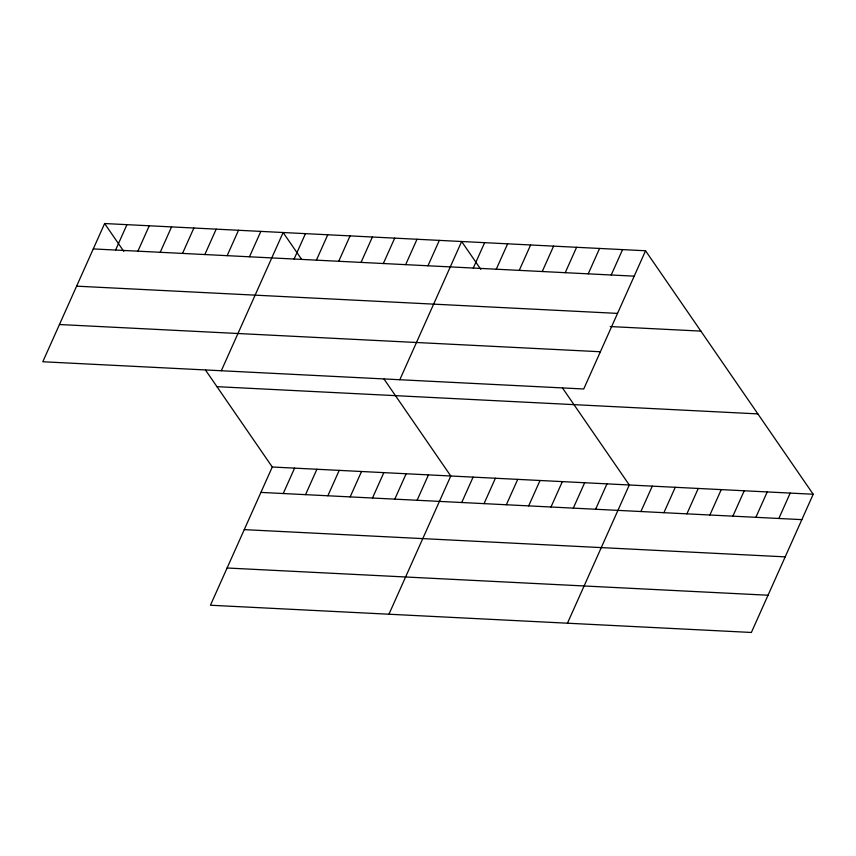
<?xml version="1.0" encoding="UTF-8"?>
<svg xmlns="http://www.w3.org/2000/svg" width="856" height="856" viewBox="0 0 856 856"><rect width="100%" height="100%" fill="white"/><g stroke="black" fill="none" stroke-linecap="round" stroke-linejoin="round"><path stroke-width="1.28" d="M104.625 223.534L42.8 361.756L583.728 388.988L645.552 250.765L104.625 223.534L123.81 251.386M115.581 250.048L126.945 224.657M137.902 251.172L149.254 225.781M160.211 252.295L171.564 226.904M182.521 253.419L193.884 228.028M204.841 254.542L216.194 229.151M227.15 255.666L238.514 230.275M249.471 256.789L260.823 231.398M221.308 370.744L283.133 232.522L301.58 259.304M294.09 259.036L305.453 233.645M316.41 260.16L327.762 234.769M338.719 261.283L350.072 235.892M361.029 262.407L372.392 237.016M205.547 370.113L272.272 467.012L210.448 605.235L751.375 632.466L813.2 494.244L645.552 250.765M383.349 263.53L394.702 238.139M283.229 493.527L294.582 468.136M405.658 264.654L417.011 239.263M305.539 494.65L316.902 469.259M427.968 265.777L439.331 240.386M327.859 495.774L339.211 470.383M399.816 379.732L461.641 241.51L480.815 269.362M350.168 496.887L361.521 471.506M473.272 268.056L484.635 242.665M372.478 498.01L383.841 472.63M496.266 269.212L507.619 243.821M394.798 499.134L406.151 473.753M519.25 270.368L530.613 244.987M417.107 500.257L428.46 474.877M388.945 614.212L450.78 476L384.055 379.09M542.244 271.534L553.597 246.143M461.737 502.504L473.09 477.124M565.228 272.69L576.591 247.298M484.047 503.628L495.399 478.247M588.222 273.845L599.575 248.454M506.356 504.751L517.72 479.371M611.216 275.001L622.569 249.61M528.676 505.875L540.029 480.494M550.986 506.998L562.349 481.618M573.306 508.122L584.659 482.741M595.615 509.245L606.968 483.865M567.453 623.2L629.288 484.978L562.563 388.078M640.919 511.524L652.272 486.144M663.903 512.691L675.266 487.299M686.897 513.846L698.25 488.455M709.881 515.002L721.244 489.611M732.875 516.157L744.228 490.766M755.869 517.313L767.222 491.922M778.853 518.469L790.206 493.088M93.272 248.925L634.2 276.156M76.612 286.161L617.54 313.392M610.2 326.553L700.882 331.112M59.46 324.52L600.388 351.752M216.953 386.666L757.881 413.897M272.272 467.012L813.2 494.244M260.92 492.403L801.847 519.635M244.26 529.629L785.187 556.86M227.097 567.999L768.025 595.23"/></g></svg>
